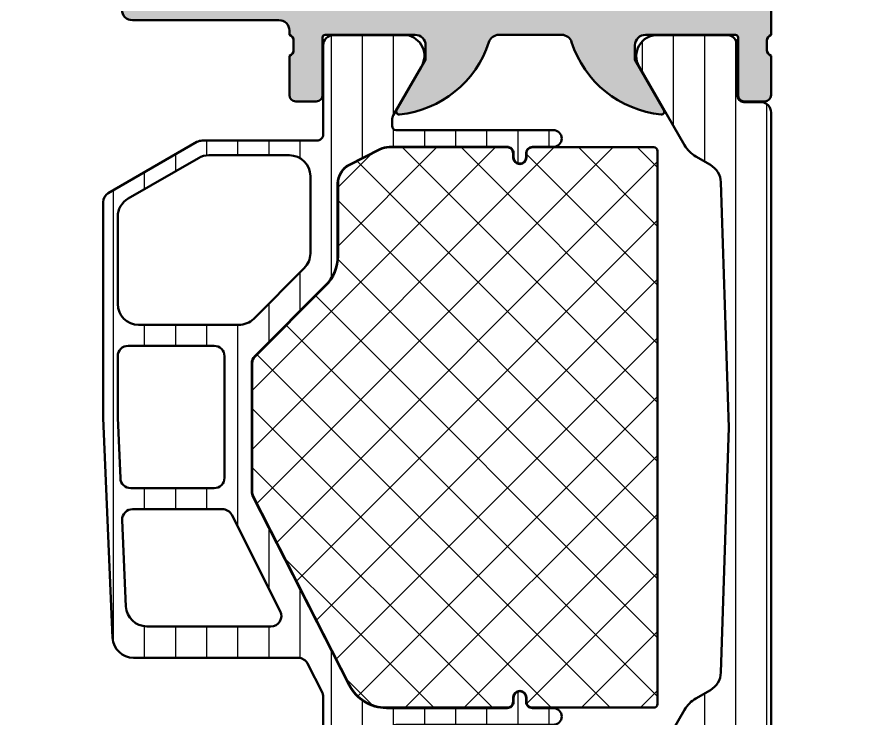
# Model space of a CAD drawing. Extents: x -15 to 48, y 0 to 85.
# Drawn here: x -15 to 26, y 19.84 to 53.34 of the extents above; entities that cross this region are included whole.
import ezdxf

# ---------------------------------------------------------------- set-up
doc = ezdxf.new("R2010")
doc.units = 0
for name, color, linetype, lineweight in [('0S-Alu contour', 7, 'Continuous', 50), ('0S-Alu hatch', 252, 'Continuous', 25), ('0S-Plastic contour', 254, 'Continuous', 50), ('0S-Plastic hatch', 253, 'Continuous', 25), ('0S-PT contour', 91, 'Continuous', 50), ('0S-PT hatch', 103, 'Continuous', 25)]:
    doc.layers.add(name, color=color, linetype=linetype, lineweight=lineweight)
pattern_1 = [(90, (0, 0), (-1.4859, 0), [])]

# ---------------------------------------------------------------- blocks, each defined once
blk = doc.blocks.new('357100__DD66930B_CD0A_41D8_B476_58E654B83F54_')
at = {"layer": '0S-Alu hatch'}
h = blk.add_hatch(color=256, dxfattribs=at)
edge = h.paths.add_edge_path()
edge.add_line((26.00010636341089, 84.99992460094055), (-14.49989363658911, 84.9999246009405))
edge.add_arc((-14.49989363658911, 84.49992460094049), 0.5, 90, 180)
edge.add_line((-14.99989363658911, 84.49992460094049), (-14.99989363658911, 83.49992460094055))
edge.add_arc((-14.49989363658911, 83.49992460094055), 0.5, 180, 270)
edge.add_line((-14.49989363658911, 82.99992460094055), (-9.199893636589117, 82.99992460094055))
edge.add_ellipse((-9.19989363658911, 82.49992460094055), major_axis=(-0.5, 0), ratio=1, start_angle=180, end_angle=270.0000000000008, ccw=False)
edge.add_line((-8.699893636589117, 82.49992460094055), (-8.699893636589117, 81.99992460094053))
edge.add_ellipse((-9.1998936365891, 81.99992460094049), major_axis=(-0.4999999999999841, 0), ratio=1, start_angle=89.99999999999818, end_angle=180, ccw=False)
edge.add_line((-9.199893636589117, 81.49992460094052), (-9.499893636589093, 81.49992460094052))
edge.add_arc((-9.499893636589093, 80.99992460094053), 0.5, 90, 180)
edge.add_line((-9.999893636589093, 80.99992460094053), (-9.999893636589105, 76.49992460094055))
edge.add_arc((-9.499893636589105, 76.49992460094055), 0.5, 180, 270)
edge.add_line((-9.499893636589105, 75.99992460094055), (-8.699893636589117, 75.99992460094055))
edge.add_arc((-8.69989363658911, 76.49992460094055), 0.5, 269.9999999999992, 360)
edge.add_line((-8.19989363658911, 76.49992460094055), (-8.19989363658911, 78.49992460094053))
edge.add_ellipse((-7.699893636589094, 78.49992460094053), major_axis=(-0.5000000000000151, 0), ratio=1, start_angle=270.00000000000256, end_angle=360, ccw=False)
edge.add_line((-7.699893636589116, 78.99992460094055), (-7.199893636589116, 78.99992460094055))
edge.add_arc((-7.199893636589102, 79.49992460094055), 0.5, 269.9999999999984, 360)
edge.add_line((-6.699893636589102, 79.49992460094055), (-6.699893636589095, 82.49992460094055))
edge.add_ellipse((-6.199893636589109, 82.49992460094055), major_axis=(-0.4999999999999858, 0), ratio=1, start_angle=269.9999999999984, end_angle=360, ccw=False)
edge.add_line((-6.199893636589095, 82.99992460094055), (-4.499893636589114, 82.99992460094055))
edge.add_ellipse((-4.499893636589122, 81.49992460094052), major_axis=(-1.500000000000013, 0), ratio=1, start_angle=180, end_angle=269.99999999999966, ccw=False)
edge.add_line((-2.999893636589114, 81.49992460094052), (-2.999893636589099, 55.49992460094053))
edge.add_ellipse((-3.499893636589106, 55.49992460094054), major_axis=(-0.5000000000000071, 0), ratio=1, start_angle=90, end_angle=180, ccw=False)
edge.add_line((-3.499893636589106, 54.99992460094053), (-7.699893636589109, 54.99992460094053))
edge.add_ellipse((-7.699893636589113, 55.49992460094053), major_axis=(-0.4999999999999929, 0), ratio=1, start_angle=0, end_angle=90.0000000000004, ccw=False)
edge.add_line((-8.19989363658911, 55.49992460094053), (-8.19989363658911, 57.49992460094053))
edge.add_arc((-8.699893636589122, 57.49992460094053), 0.5000000000000142, 0, 90)
edge.add_line((-8.699893636589122, 57.99992460094054), (-9.499893636589128, 57.99992460094054))
edge.add_arc((-9.499893636589128, 57.49992460094053), 0.5000000000000142, 90, 180)
edge.add_line((-9.999893636589142, 57.49992460094053), (-9.999893636589114, 53.69992460094052))
edge.add_arc((-9.499893636589114, 53.69992460094053), 0.5, 180, 270.0000000000008)
edge.add_line((-9.499893636589105, 53.19992460094053), (-2.499893636589114, 53.19992460094053))
edge.add_ellipse((-2.499893636589109, 52.69992460094054), major_axis=(-0.4999999999999929, 0), ratio=1, start_angle=180, end_angle=270.0000000000005, ccw=False)
edge.add_line((-1.999893636589114, 52.69992460094054), (-1.999893636589121, 52.49962871382433))
edge.add_ellipse((-2.078657906570549, 52.23235304302361), major_axis=(-0.278639721553986, 0), ratio=1, start_angle=178.8354106259022, end_angle=253.5801235805077, ccw=False)
edge.add_line((-1.800075742057877, 52.22668982458181), (-1.800075742057877, 51.7730958245818))
edge.add_ellipse((-2.078943837701035, 51.7674351651047), major_axis=(-0.2789255417371401, 0), ratio=1, start_angle=106.4245945553564, end_angle=181.1628700728938, ccw=False)
edge.add_line((-2.000076742057864, 51.49989182458178), (-2.000076742057864, 49.61988082457328))
edge.add_arc((-1.700076742057852, 49.61988082457328), 0.3000000000000114, 180, 270)
edge.add_line((-1.700076742057852, 49.31988082457327), (-0.7201024230150354, 49.31988082457327))
edge.add_arc((-0.7201024230150637, 49.61988082457326), 0.2999999999999829, 270.0000000000054, 360)
edge.add_line((-0.4201024230150808, 49.61988082457326), (-0.4201024230150808, 52.37987882457328))
edge.add_ellipse((-0.3001024230150728, 52.37987882457328), major_axis=(-0.1200000000000079, 0), ratio=1, start_angle=270.00000000000165, end_angle=360, ccw=False)
edge.add_line((-0.3001024230150762, 52.49987882457329), (3.999923257942143, 52.49987882457329))
edge.add_ellipse((3.999923257942148, 51.99987882457329), major_axis=(-0.4999999999999929, 0), ratio=1, start_angle=180, end_angle=270.0000000000006, ccw=False)
edge.add_line((4.499923257942143, 51.99987882457328), (4.499923257942143, 51.29987882457324))
edge.add_line((4.499923257942143, 51.29987882457324), (3.118427800319793, 48.90705850154571))
edge.add_arc((3.238043042590462, 48.83799860922156), 0.1381197846483, 150.0000000000043, 275.622577550795)
edge.add_arc((2.761700016768358, 53.67648768642077), 4.999999999999703, 275.6225775507939, 342.2520008957134)
edge.add_ellipse((7.999935467568842, 51.99991697154565), major_axis=(-0.5000000000002812, 0), ratio=1, start_angle=270.00000000000284, end_angle=342.2520008957115, ccw=False)
edge.add_line((7.999935467568818, 52.49991697154595), (11.00004532825464, 52.49991697154595))
edge.add_ellipse((11.00004532825464, 51.99991697154596), major_axis=(-0.4999999999999858, 0), ratio=1, start_angle=197.7484163560726, end_angle=269.99999999999983, ccw=False)
edge.add_arc((16.23826856942846, 53.67652583339376), 5.000000000000031, 197.7484163560697, 264.3774224492059)
edge.add_arc((15.76192554360635, 48.83803675619424), 0.1381197846483194, 264.3774224491908, 389.9999999999807)
edge.add_line((15.88154078587705, 48.90709664851836), (14.50004532825464, 51.29991697154595))
edge.add_line((14.50004532825464, 51.29991697154595), (14.50004532825464, 51.99991697154594))
edge.add_ellipse((15.00004532825463, 51.99991697154595), major_axis=(-0.4999999999999929, 0), ratio=1, start_angle=269.9999999999992, end_angle=360, ccw=False)
edge.add_line((15.00004532825464, 52.49991697154595), (19.30007100921186, 52.49991697154595))
edge.add_ellipse((19.30007100921186, 52.37991697154594), major_axis=(-0.1200000000000045, 0), ratio=1, start_angle=180, end_angle=270, ccw=False)
edge.add_line((19.42007100921187, 52.37991697154594), (19.42007100921187, 49.61991897154594))
edge.add_arc((19.72007100921188, 49.61991897154594), 0.3000000000000114, 180, 270)
edge.add_line((19.72007100921188, 49.31991897154593), (20.70004532825463, 49.31991897154593))
edge.add_arc((20.70004532825463, 49.61991897154594), 0.3000000000000114, 270.0000000000007, 360)
edge.add_line((21.00004532825464, 49.61991897154594), (21.00004532825464, 51.49992997155443))
edge.add_ellipse((21.07891242389785, 51.76747331207739), major_axis=(-0.2789255417371669, 0), ratio=1, start_angle=-1.1628700728890067, end_angle=73.57540544463922, ccw=False)
edge.add_line((20.80004432825466, 51.77313397155446), (20.80004432825466, 52.22672797155446))
edge.add_ellipse((21.07891728678492, 52.23236023897751), major_axis=(-0.2789298288741227, 0), ratio=1, start_angle=-73.5876940463574, end_angle=1.1570189082478919, ccw=False)
edge.add_line((21.00010636341089, 52.49992460094053), (21.00010636341089, 64.99992460094052))
edge.add_ellipse((21.50010636341089, 64.99992460094052), major_axis=(-0.4999999999999965, 0), ratio=1, start_angle=269.9999999999996, end_angle=360, ccw=False)
edge.add_line((21.5001063634109, 65.49992460094052), (23.8001063634109, 65.49992460094052))
edge.add_ellipse((23.8001063634109, 64.99992460094052), major_axis=(-0.5, 0), ratio=1, start_angle=180, end_angle=270.0000000000004, ccw=False)
edge.add_line((24.30010636341089, 64.99992460094052), (24.30010636341089, 63.99992460094051))
edge.add_arc((24.80010636341089, 63.99992460094053), 0.4999999999999965, 180, 270.0000000000008)
edge.add_line((24.8001063634109, 63.49992460094053), (25.30010636341089, 63.49992460094053))
edge.add_arc((25.30010636341089, 63.99992460094053), 0.5, 269.9999999999996, 360)
edge.add_line((25.80010636341089, 63.99992460094053), (25.8001063634109, 69.49992460094053))
edge.add_arc((24.8001063634109, 69.49992460094053), 1, 0, 90)
edge.add_line((24.8001063634109, 70.49992460094053), (24.30010636341089, 70.49992460094052))
edge.add_line((24.30010636341089, 70.49992460094052), (24.30010636341089, 67.99992460094053))
edge.add_ellipse((23.3001063634109, 67.99992460094052), major_axis=(-0.9999999999999928, 0), ratio=1, start_angle=89.9999999999996, end_angle=180, ccw=False)
edge.add_line((23.30010636341089, 66.99992460094053), (22.00010636341089, 66.99992460094053))
edge.add_ellipse((22.0001063634109, 67.99992460094055), major_axis=(-1.000000000000014, 0), ratio=1, start_angle=0, end_angle=89.9999999999992, ccw=False)
edge.add_line((21.00010636341089, 67.99992460094053), (21.00010636341089, 74.99992460094053))
edge.add_ellipse((21.52510636341089, 75.49992460094053), major_axis=(-0.7250000000000014, 0), ratio=1, start_angle=-43.6028189727034, end_angle=43.60281897270352, ccw=False)
edge.add_line((21.00010636341089, 75.99992460094053), (21.00010636341089, 81.99992460094053))
edge.add_ellipse((22.00010636341088, 81.99992460094055), major_axis=(-0.9999999999999928, 0), ratio=1, start_angle=269.9999999999996, end_angle=360, ccw=False)
edge.add_line((22.00010636341089, 82.99992460094053), (23.30010636341089, 82.99992460094053))
edge.add_ellipse((23.3001063634109, 81.99992460094055), major_axis=(-0.9999999999999857, 0), ratio=1, start_angle=180, end_angle=270.0000000000004, ccw=False)
edge.add_line((24.30010636341089, 81.99992460094053), (24.30010636341089, 80.49992460094053))
edge.add_line((24.30010636341089, 80.49992460094053), (24.90010636341089, 80.49992460094053))
edge.add_line((24.90010636341089, 80.49992460094053), (26.00010636341089, 81.59992460094054))
edge.add_line((26.00010636341089, 81.59992460094054), (26.00010636341089, 84.99992460094055))
edge = h.paths.add_edge_path()
edge.add_line((-0.8998936365891054, 83.09992460094054), (19.00010636341089, 83.09992460094054))
edge.add_ellipse((19.00010636341089, 82.59992460094053), major_axis=(-0.5, 0), ratio=1, start_angle=180, end_angle=270, ccw=False)
edge.add_line((19.50010636341089, 82.59992460094053), (19.50010636341088, 54.69992460094053))
edge.add_ellipse((19.00010636341088, 54.69992460094053), major_axis=(-0.5, 0), ratio=1, start_angle=90, end_angle=180, ccw=False)
edge.add_line((19.00010636341088, 54.19992460094054), (-0.8998936365890983, 54.19992460094054))
edge.add_ellipse((-0.8998936365890983, 54.69992460094053), major_axis=(-0.5, 0), ratio=1, start_angle=0, end_angle=90, ccw=False)
edge.add_line((-1.399893636589091, 54.69992460094053), (-1.399893636589105, 82.59992460094053))
edge.add_ellipse((-0.8998936365891054, 82.59992460094053), major_axis=(-0.5, 0), ratio=1, start_angle=270, end_angle=360, ccw=False)
at = {"layer": '0S-Alu contour', "color": 7}
for points in [[(26.00010636341089, 84.99992460094055), (-14.49989363658911, 84.9999246009405)], [(24.30010636341089, 81.99992460094053), (24.30010636341089, 80.49992460094053), (24.90010636341089, 80.49992460094053), (26.00010636341089, 81.59992460094054), (26.00010636341089, 84.99992460094055)], [(-14.99989363658911, 84.49992460094049), (-14.99989363658911, 83.49992460094055)], [(-14.49989363658911, 82.99992460094055), (-9.199893636589117, 82.99992460094055)], [(-6.199893636589095, 82.99992460094055), (-4.499893636589114, 82.99992460094055)], [(-0.8998936365891054, 83.09992460094054), (19.00010636341089, 83.09992460094054)], [(22.00010636341089, 82.99992460094053), (23.30010636341089, 82.99992460094053)], [(-8.699893636589117, 82.49992460094055), (-8.699893636589117, 81.99992460094053)], [(-6.699893636589102, 79.49992460094055), (-6.699893636589095, 82.49992460094055)], [(-1.399893636589091, 54.69992460094053), (-1.399893636589105, 82.59992460094053)], [(19.50010636341089, 82.59992460094053), (19.50010636341088, 54.69992460094053)], [(21.00010636341089, 75.99992460094053), (21.00010636341089, 81.99992460094053)], [(-9.199893636589117, 81.49992460094052), (-9.499893636589093, 81.49992460094052)], [(-2.999893636589114, 81.49992460094052), (-2.999893636589099, 55.49992460094053)], [(-9.999893636589093, 80.99992460094053), (-9.999893636589105, 76.49992460094055)], [(-7.699893636589116, 78.99992460094055), (-7.199893636589116, 78.99992460094055)], [(-8.19989363658911, 76.49992460094055), (-8.19989363658911, 78.49992460094053)], [(-9.499893636589105, 75.99992460094055), (-8.699893636589117, 75.99992460094055)], [(21.00010636341089, 67.99992460094053), (21.00010636341089, 74.99992460094053)], [(24.8001063634109, 70.49992460094053), (24.30010636341089, 70.49992460094052), (24.30010636341089, 67.99992460094053)], [(25.80010636341089, 63.99992460094053), (25.8001063634109, 69.49992460094053)], [(23.30010636341089, 66.99992460094053), (22.00010636341089, 66.99992460094053)], [(21.5001063634109, 65.49992460094052), (23.8001063634109, 65.49992460094052)], [(21.00010636341089, 52.49992460094053), (21.00010636341089, 64.99992460094052)], [(24.30010636341089, 64.99992460094052), (24.30010636341089, 63.99992460094051)], [(24.8001063634109, 63.49992460094053), (25.30010636341089, 63.49992460094053)], [(-8.699893636589122, 57.99992460094054), (-9.499893636589128, 57.99992460094054)], [(-9.999893636589142, 57.49992460094053), (-9.999893636589114, 53.69992460094052)], [(-8.19989363658911, 55.49992460094053), (-8.19989363658911, 57.49992460094053)], [(-3.499893636589106, 54.99992460094053), (-7.699893636589109, 54.99992460094053)], [(19.00010636341088, 54.19992460094054), (-0.8998936365890985, 54.19992460094054)], [(-9.499893636589105, 53.19992460094053), (-2.499893636589114, 53.19992460094053)], [(-1.999893636589114, 52.69992460094054), (-1.999893636589121, 52.49962871382433)], [(-0.3001024230150762, 52.49987882457329), (3.999923257942143, 52.49987882457329)], [(7.999935467568818, 52.49991697154595), (11.00004532825464, 52.49991697154595)], [(15.00004532825464, 52.49991697154595), (19.30007100921186, 52.49991697154595)], [(-1.800075742057877, 52.22668982458181), (-1.800075742057877, 51.7730958245818)], [(-0.4201024230150808, 49.61988082457326), (-0.4201024230150808, 52.37987882457328)], [(19.42007100921187, 52.37991697154594), (19.42007100921187, 49.61991897154594)], [(20.80004432825466, 51.77313397155446), (20.80004432825466, 52.22672797155446)], [(4.499923257942143, 51.99987882457328), (4.499923257942143, 51.29987882457324), (3.118427800319793, 48.90705850154571)], [(15.88154078587705, 48.90709664851836), (14.50004532825464, 51.29991697154595), (14.50004532825464, 51.99991697154594)], [(-2.000076742057864, 51.49989182458178), (-2.000076742057864, 49.61988082457328)], [(21.00004532825464, 49.61991897154594), (21.00004532825464, 51.49992997155443)], [(-1.700076742057852, 49.31988082457327), (-0.7201024230150354, 49.31988082457327)], [(19.72007100921188, 49.31991897154593), (20.70004532825463, 49.31991897154593)]]:
    blk.add_lwpolyline(points, dxfattribs=at)
for centre, radius, start, end in [((-14.49989363658911, 84.49992460094049), 0.5, 90, 180), ((-14.49989363658911, 83.49992460094055), 0.5, 180, 270), ((-9.499893636589093, 80.99992460094053), 0.5, 90, 180), ((-7.199893636589102, 79.49992460094055), 0.5, 269.9999999999984, 0), ((-9.499893636589105, 76.49992460094055), 0.5, 180, 270), ((-8.69989363658911, 76.49992460094055), 0.5, 269.9999999999992, 0), ((24.8001063634109, 69.49992460094053), 1, 0, 90), ((24.80010636341089, 63.99992460094053), 0.4999999999999965, 180, 270.0000000000008), ((25.30010636341089, 63.99992460094053), 0.5, 269.9999999999996, 0), ((-9.499893636589128, 57.49992460094053), 0.5000000000000142, 90, 180), ((-8.699893636589122, 57.49992460094053), 0.5000000000000142, 0, 90), ((-9.499893636589114, 53.69992460094053), 0.5, 180, 270.0000000000008), ((2.761700016768358, 53.67648768642077), 4.999999999999703, 275.6225775507939, 342.2520008957134), ((16.23826856942846, 53.67652583339376), 5.000000000000031, 197.7484163560697, 264.3774224492059), ((-1.700076742057852, 49.61988082457328), 0.3000000000000114, 180, 270), ((-0.7201024230150637, 49.61988082457326), 0.2999999999999829, 270.0000000000054, 0), ((19.72007100921188, 49.61991897154594), 0.3000000000000114, 180, 270), ((20.70004532825463, 49.61991897154594), 0.3000000000000114, 270.0000000000007, 0), ((3.238043042590462, 48.83799860922156), 0.1381197846483, 150.0000000000043, 275.622577550795), ((15.76192554360635, 48.83803675619424), 0.1381197846483194, 264.3774224491908, 29.99999999998067)]:
    blk.add_arc(centre, radius, start, end, dxfattribs=at)
at = {"layer": '0S-Alu contour', "color": 7, "extrusion": (0, 0, -1)}
for centre, radius, start, end in [((9.19989363658911, 82.49992460094055), 0.5, 89.9999999999992, 180), ((6.199893636589109, 82.49992460094055), 0.4999999999999858, 0, 90.0000000000016), ((4.499893636589122, 81.49992460094052), 1.500000000000014, 90.00000000000033, 180), ((0.8998936365891054, 82.59992460094053), 0.5, 0, 90), ((-19.00010636341089, 82.59992460094053), 0.5, 90, 180), ((-22.00010636341088, 81.99992460094055), 0.9999999999999928, 0, 90.0000000000004), ((-23.3001063634109, 81.99992460094055), 0.9999999999999857, 89.99999999999959, 180), ((9.1998936365891, 81.99992460094049), 0.4999999999999841, 180, 270.0000000000018), ((7.699893636589094, 78.49992460094053), 0.5000000000000151, 0, 89.99999999999746), ((-21.52510636341089, 75.49992460094053), 0.7250000000000015, 316.3971810272965, 43.6028189727035), ((-22.0001063634109, 67.99992460094055), 1.000000000000014, 270.0000000000008, 0), ((-23.3001063634109, 67.99992460094052), 0.9999999999999928, 180, 270.0000000000004), ((-21.50010636341089, 64.99992460094052), 0.4999999999999965, 0, 90.0000000000004), ((-23.8001063634109, 64.99992460094052), 0.5, 89.99999999999959, 180), ((7.699893636589113, 55.49992460094053), 0.4999999999999929, 269.9999999999996, 0), ((3.499893636589106, 55.49992460094054), 0.5000000000000071, 180, 270), ((0.8998936365890983, 54.69992460094053), 0.5, 270, 0), ((-19.00010636341088, 54.69992460094053), 0.5, 180, 270), ((2.499893636589109, 52.69992460094054), 0.4999999999999929, 89.99999999999947, 180), ((2.078657906570549, 52.23235304302361), 0.278639721553986, 106.4198764194923, 181.1645893740978), ((0.3001024230150728, 52.37987882457328), 0.1200000000000079, 0, 89.99999999999834), ((-3.999923257942148, 51.99987882457329), 0.4999999999999929, 89.99999999999939, 180), ((-7.999935467568842, 51.99991697154565), 0.5000000000002812, 17.74799910428849, 89.99999999999714), ((-11.00004532825464, 51.99991697154596), 0.4999999999999858, 90.00000000000018, 162.2515836439274), ((-15.00004532825463, 51.99991697154595), 0.4999999999999929, 0, 90.00000000000081), ((-19.30007100921186, 52.37991697154594), 0.1200000000000045, 90, 180), ((-21.07891728678492, 52.23236023897751), 0.2789298288741227, 358.8429810917521, 73.5876940463574), ((2.078943837701035, 51.7674351651047), 0.2789255417371401, 178.8371299271062, 253.5754054446436), ((-21.07891242389785, 51.76747331207739), 0.2789255417371669, 286.4245945553608, 1.162870072889045)]:
    blk.add_arc(centre, radius, start, end, dxfattribs=at)
blk = doc.blocks.new('244381__E14C4DAB_2936_4FAC_96CA_BA2B22EE0572___BB3AE65B_B4D3_4299_A65D_F165C3F21C89_')
at = {"layer": '0S-Plastic hatch'}
h = blk.add_hatch(dxfattribs=at)
h.set_pattern_fill('ANSI31', color=256, scale=0.4680000000000001, angle=45, style=0)
h.set_pattern_definition(pattern_1)
edge = h.paths.add_edge_path()
edge.add_line((-6.415970436409914, 47.38300507249983), (-10.64994503262529, 44.93851869963278))
edge.add_arc((-10.39994503262541, 44.50550599774039), 0.5000000000000941, 119.9999999999768, 180)
edge.add_line((-10.89994503262551, 44.50550599774039), (-10.89994503262551, 34.20187514482569))
edge.add_line((-10.89994503262551, 34.20187514482569), (-10.44170151195215, 23.70637298324209))
edge.add_arc((-9.442653290370458, 23.74999237060745), 0.9999999999998387, 182.5000000000017, 270.0000000000061)
edge.add_line((-9.442653290370352, 22.74999237060761), (-1.582449368332795, 22.7499923706076))
edge.add_ellipse((-1.582449368332762, 22.24999237060778), major_axis=(-0.4999999999998224, 0), ratio=1, start_angle=207.0072193886976, end_angle=270.0000000000038, ccw=False)
edge.add_line((-1.136974711653984, 22.47704375302318), (-0.4219590108659972, 21.07418343814556))
edge.add_ellipse((-0.6892438048734401, 20.93795260869634), major_axis=(-0.3000000000000417, 0), ratio=1, start_angle=179.9920113084649, end_angle=207.0072193886795, ccw=False)
edge.add_line((-0.3892438077894624, 20.93791078000541), (-0.3900006170636843, 15.50999098766913))
edge.add_arc((0.1099953603749313, 15.50998834804405), 0.4999959774455833, 179.9996975182267, 270.0003024811859)
edge.add_line((0.1099980000000044, 15.00999237060544), (3.586539498099476, 15.00999237060544))
edge.add_arc((3.444228849108128, 15.99981044532829), 0.9999960709244732, 278.1816080518995, 392.7270160998407)
edge.add_line((4.285481498099471, 16.54044537060544), (2.966964645140826, 18.82418386359544))
edge.add_ellipse((3.399977361871231, 19.07418383789501), major_axis=(-0.5000000000000293, 0), ratio=1, start_angle=0.001175055589214935, end_angle=29.999996599344, ccw=False)
edge.add_line((2.899977361976354, 19.07417358360055), (2.900054967374494, 19.34999237018064))
edge.add_ellipse((3.100054967587945, 19.34999237039416), major_axis=(-0.2000000002134512, 0), ratio=1, start_angle=270.0000000612014, end_angle=360, ccw=False)
edge.add_line((3.100054967374312, 19.54999237060761), (10.60005496737448, 19.54999237060762))
edge.add_arc((10.60005496737451, 19.94999237060762), 0.3999999999999986, 269.9999999999959, 449.9999999999959)
edge.add_line((10.60005496737454, 20.34999237060763), (9.600054967374597, 20.34999237060761))
edge.add_ellipse((9.600054967374492, 20.64999237060756), major_axis=(-0.2999999999999474, 0), ratio=1, start_angle=0, end_angle=90.00000000002012, ccw=False)
edge.add_line((9.300054967374543, 20.64999237060756), (9.300054967374585, 20.84999237060762))
edge.add_arc((9.000054967374545, 20.84999237060761), 0.3000000000000398, 0, 180)
edge.add_line((8.700054967374506, 20.84999237060761), (8.700054967374506, 20.64999237060761))
edge.add_ellipse((8.400054967374599, 20.64999237060756), major_axis=(-0.2999999999999065, 0), ratio=1, start_angle=89.99999999999358, end_angle=180, ccw=False)
edge.add_line((8.400054967374565, 20.34999237060765), (2.62970571714657, 20.34999237060761))
edge.add_ellipse((2.629705717146617, 22.34999237060767), major_axis=(-2.000000000000056, 0), ratio=1, start_angle=27.00721938869009, end_angle=89.99999999999869, ccw=False)
edge.add_line((0.8478070904306987, 21.44178684094594), (-3.745419689304362, 30.45369463460628))
edge.add_ellipse((-3.299945032626245, 30.68074601702172), major_axis=(-0.4999999999992484, 0), ratio=1, start_angle=0, end_angle=27.007219388735678, ccw=False)
edge.add_line((-3.799945032625494, 30.68074601702172), (-3.799945032625494, 36.80440795833596))
edge.add_ellipse((-3.299945032625502, 36.80440795833597), major_axis=(-0.499999999999992, 0), ratio=1, start_angle=314.9999999999975, end_angle=360, ccw=False)
edge.add_line((-3.653498423218756, 37.15796134892925), (-0.285731470252486, 40.52572830189528))
edge.add_arc((-1.699945032625535, 41.93994186426843), 2.000000000000004, 314.999999999998, 360)
edge.add_line((0.3000549673744695, 41.93994186426843), (0.3000549673745851, 45.40247150920079))
edge.add_ellipse((1.300054967374508, 45.40247150920074), major_axis=(-0.9999999999999232, 0), ratio=1, start_angle=296.9864693082955, end_angle=360, ccw=False)
edge.add_line((0.8462748960453154, 46.29358522072375), (2.31422408847672, 47.04110608213072))
edge.add_ellipse((2.768004159805663, 46.14999237060861), major_axis=(-0.999999999999005, 0), ratio=1, start_angle=270.0000000000114, end_angle=296.9864693083062, ccw=False)
edge.add_line((2.768004159805464, 47.14999237060761), (8.400054967374423, 47.14999237060758))
edge.add_ellipse((8.400054967374526, 46.84999237060772), major_axis=(-0.2999999999998621, 0), ratio=1, start_angle=180, end_angle=270.00000000002, ccw=False)
edge.add_line((8.700054967374392, 46.84999237060772), (8.700054967374506, 46.64999237060761))
edge.add_arc((9.000054967374515, 46.64999237060761), 0.3000000000000114, 180, 360)
edge.add_line((9.300054967374528, 46.64999237060761), (9.300054967374535, 46.84999237060755))
edge.add_ellipse((9.600054967374476, 46.84999237060767), major_axis=(-0.2999999999999403, 0), ratio=1, start_angle=270.0000000000312, end_angle=360, ccw=False)
edge.add_line((9.600054967374312, 47.14999237060761), (10.60005496737448, 47.14999237060762))
edge.add_arc((10.60005496737445, 47.54999237060763), 0.4000000000000057, 270.0000000000041, 450.000000000004)
edge.add_line((10.60005496737442, 47.94999237060763), (3.100054967374369, 47.94999237060767))
edge.add_ellipse((3.100054967374529, 48.14999237060759), major_axis=(-0.1999999999999176, 0), ratio=1, start_angle=0, end_angle=89.99999999995413, ccw=False)
edge.add_line((2.900054967374614, 48.14999237060758), (2.899977361976347, 48.42581115760951))
edge.add_ellipse((3.399977361871211, 48.42580090331584), major_axis=(-0.5000000000000151, 0), ratio=1, start_angle=330.00000340065736, end_angle=359.9988249444108, ccw=False)
edge.add_line((2.966964645140812, 48.67580087761539), (4.285481498099471, 50.95953937060546))
edge.add_arc((3.444228849108128, 51.5001742958826), 0.99999607092447, 327.2729839001595, 441.8183919481005)
edge.add_line((3.586539498099476, 52.48999237060544), (0.1099980000000045, 52.48999237060544))
edge.add_arc((0.1099953603749384, 51.98999639316681), 0.4999959774455975, 89.99969751881494, 180.0003024817733)
edge.add_line((-0.3900006170636913, 51.98999375353662), (-0.3894094438636841, 47.75003419929866))
edge.add_ellipse((-0.6894094409476088, 47.7499923706076), major_axis=(-0.2999999999999903, 0), ratio=1, start_angle=89.99999999999909, end_angle=180.0079886915353, ccw=False)
edge.add_line((-0.689409440947614, 47.44999237060762), (-6.165970436409693, 47.44999237060762))
edge.add_arc((-6.1659704364098, 46.94999237060724), 0.5000000000003766, 89.99999999998779, 119.9999999999902)
edge = h.paths.add_edge_path()
edge.add_ellipse((-9.199945032625472, 43.81268567471297), major_axis=(-0.9999999999999959, 0), ratio=1, start_angle=300.0000000000001, end_angle=360, ccw=False)
edge.add_line((-9.699945032625472, 44.67871107849741), (-6.344431405492521, 46.61601777439206))
edge.add_ellipse((-5.844431405492514, 45.74999237060763), major_axis=(-1, 0), ratio=1, start_angle=270.0000000000004, end_angle=300.0000000000005, ccw=False)
edge.add_line((-5.844431405492521, 46.74999237060762), (-1.999945032625426, 46.74999237060762))
edge.add_ellipse((-1.999945032625426, 45.74999237060763), major_axis=(-1, 0), ratio=1, start_angle=180, end_angle=270, ccw=False)
edge.add_line((-0.9999450326254262, 45.74999237060763), (-0.9999450326254256, 42.06420593298072))
edge.add_ellipse((-1.999945032625433, 42.06420593298072), major_axis=(-1.000000000000007, 0), ratio=1, start_angle=135.0000000000006, end_angle=180, ccw=False)
edge.add_line((-1.292838251438872, 41.35709915179417), (-3.707051813811983, 38.94288558942108))
edge.add_ellipse((-4.414158594998532, 39.64999237060762), major_axis=(-1, 0), ratio=1, start_angle=90, end_angle=135.0000000000001, ccw=False)
edge.add_line((-4.414158594998532, 38.64999237060762), (-9.199945032625472, 38.64999237060762))
edge.add_ellipse((-9.199945032625472, 39.64999237060762), major_axis=(-1, 0), ratio=1, start_angle=0, end_angle=90, ccw=False)
edge.add_line((-10.19994503262547, 39.64999237060762), (-10.19994503262547, 43.81268567471297))
edge = h.paths.add_edge_path()
edge.add_line((-9.486964033625675, 29.84999237060762), (-5.201609791065841, 29.84999237060761))
edge.add_ellipse((-5.201609791065848, 29.34999237060753), major_axis=(-0.5000000000000792, 0), ratio=1, start_angle=206.736747597795, end_angle=269.9999999999992, ccw=False)
edge.add_line((-4.755068277857624, 29.5749383129621), (-2.437811529662448, 24.97493831296204))
edge.add_ellipse((-2.884353042870536, 24.74999237060754), major_axis=(-0.4999999999999219, 0), ratio=1, start_angle=89.9999999999983, end_angle=206.7367475977941, ccw=False)
edge.add_line((-2.88435304287055, 24.24999237060762), (-8.807477825119129, 24.24999237060763))
edge.add_ellipse((-8.807477825119108, 25.2499923706076), major_axis=(-0.999999999999968, 0), ratio=1, start_angle=2.500000000003297, end_angle=89.9999999999988, ccw=False)
edge.add_line((-9.80652604670093, 25.20637298324221), (-9.986488144416636, 29.3281826769252))
edge.add_ellipse((-9.48696403362586, 29.34999237060777), major_axis=(-0.4999999999998437, 0), ratio=1, start_angle=-90.00000000002109, end_angle=2.499999999990507, ccw=False)
edge = h.paths.add_edge_path()
edge.add_ellipse((-9.699945032625465, 37.14999237060762), major_axis=(-0.5, 0), ratio=1, start_angle=270.0000000000008, end_angle=360, ccw=False)
edge.add_line((-9.699945032625472, 37.64999237060762), (-5.599945032625448, 37.64999237060762))
edge.add_ellipse((-5.599945032625448, 37.14999237060762), major_axis=(-0.5, 0), ratio=1, start_angle=180, end_angle=270, ccw=False)
edge.add_line((-5.099945032625448, 37.14999237060762), (-5.099945032625445, 31.34999237060761))
edge.add_ellipse((-5.599945032625448, 31.34999237060761), major_axis=(-0.5000000000000036, 0), ratio=1, start_angle=90, end_angle=180, ccw=False)
edge.add_line((-5.599945032625448, 30.84999237060761), (-9.574285919442678, 30.84999237060762))
edge.add_ellipse((-9.574285919442694, 31.34999237060763), major_axis=(-0.5000000000000155, 0), ratio=1, start_angle=2.500000000001819, end_angle=90.00000000000159, ccw=False)
edge.add_line((-10.07381003023364, 31.32818267692495), (-10.19994503262547, 34.21714919915876))
edge.add_line((-10.19994503262547, 34.21714919915876), (-10.19994503262546, 37.14999237060762))
at = {"layer": '0S-Alu contour', "color": 7}
for points in [[(-5.844431405492521, 46.74999237060762), (-1.999945032625426, 46.74999237060762)], [(-9.699945032625472, 44.67871107849741), (-6.344431405492521, 46.61601777439206)], [(-0.9999450326254262, 45.74999237060763), (-0.9999450326254256, 42.06420593298072)], [(-10.19994503262547, 39.64999237060762), (-10.19994503262547, 43.81268567471297)], [(-1.292838251438872, 41.35709915179417), (-3.707051813811983, 38.94288558942108)], [(-4.414158594998532, 38.64999237060762), (-9.199945032625472, 38.64999237060762)], [(-9.699945032625472, 37.64999237060762), (-5.599945032625448, 37.64999237060762)], [(-10.07381003023364, 31.32818267692495), (-10.19994503262547, 34.21714919915876), (-10.19994503262546, 37.14999237060762)], [(-5.099945032625448, 37.14999237060762), (-5.099945032625445, 31.34999237060761)], [(-5.599945032625448, 30.84999237060761), (-9.574285919442678, 30.84999237060762)], [(-9.486964033625675, 29.84999237060762), (-5.201609791065841, 29.84999237060761)], [(-4.755068277857624, 29.5749383129621), (-2.437811529662448, 24.97493831296204)], [(-9.80652604670093, 25.20637298324221), (-9.986488144416636, 29.3281826769252)], [(-2.88435304287055, 24.24999237060762), (-8.807477825119129, 24.24999237060763)]]:
    blk.add_lwpolyline(points, dxfattribs=at)
at = {"layer": '0S-Alu contour', "color": 7, "extrusion": (0, 0, -1)}
for centre, radius, start, end in [((5.844431405492514, 45.74999237060763), 1, 59.99999999999951, 89.99999999999959), ((1.999945032625426, 45.74999237060763), 1, 90, 180), ((9.199945032625472, 43.81268567471297), 0.9999999999999959, 0, 59.99999999999986), ((1.999945032625433, 42.06420593298072), 1.000000000000007, 180, 224.9999999999994), ((9.199945032625472, 39.64999237060762), 1, 270, 0), ((4.414158594998532, 39.64999237060762), 1, 224.9999999999999, 270), ((9.699945032625465, 37.14999237060762), 0.5, 0, 89.9999999999992), ((5.599945032625448, 37.14999237060762), 0.5, 90, 180), ((9.574285919442694, 31.34999237060763), 0.5000000000000155, 269.9999999999984, 357.4999999999982), ((5.599945032625448, 31.34999237060761), 0.5000000000000036, 180, 270), ((9.48696403362586, 29.34999237060777), 0.4999999999998437, 357.5000000000095, 90.00000000002115), ((5.201609791065848, 29.34999237060753), 0.5000000000000792, 90.00000000000081, 153.263252402205), ((8.807477825119108, 25.2499923706076), 0.999999999999968, 270.0000000000012, 357.4999999999967), ((2.884353042870536, 24.74999237060754), 0.4999999999999219, 153.2632524022059, 270.0000000000017)]:
    blk.add_arc(centre, radius, start, end, dxfattribs=at)
at = {"layer": '0S-Plastic contour', "color": 7}
for points in [[(3.586539498099476, 52.48999237060544), (0.1099980000000045, 52.48999237060544)], [(-0.3900006170636913, 51.98999375353662), (-0.3894094438636841, 47.75003419929866)], [(2.966964645140812, 48.67580087761539), (4.285481498099471, 50.95953937060546)], [(2.900054967374614, 48.14999237060758), (2.899977361976347, 48.42581115760951)], [(10.60005496737442, 47.94999237060763), (3.100054967374369, 47.94999237060767)], [(-6.415970436409914, 47.38300507249983), (-10.64994503262529, 44.93851869963278)], [(-0.689409440947614, 47.44999237060762), (-6.165970436409693, 47.44999237060762)], [(0.8462748960453154, 46.29358522072375), (2.31422408847672, 47.04110608213072)], [(2.768004159805464, 47.14999237060761), (8.400054967374423, 47.14999237060758)], [(8.700054967374392, 46.84999237060772), (8.700054967374506, 46.64999237060761)], [(9.300054967374528, 46.64999237060761), (9.300054967374535, 46.84999237060755)], [(9.600054967374312, 47.14999237060761), (10.60005496737448, 47.14999237060762)], [(0.3000549673744695, 41.93994186426843), (0.3000549673745851, 45.40247150920079)], [(-10.89994503262551, 44.50550599774039), (-10.89994503262551, 34.20187514482569), (-10.44170151195215, 23.70637298324209)], [(-3.653498423218756, 37.15796134892925), (-0.285731470252486, 40.52572830189528)], [(-3.799945032625494, 30.68074601702172), (-3.799945032625494, 36.80440795833596)], [(0.8478070904306987, 21.44178684094594), (-3.745419689304362, 30.45369463460628)], [(-9.442653290370352, 22.74999237060761), (-1.582449368332795, 22.7499923706076)], [(-1.136974711653984, 22.47704375302318), (-0.4219590108659972, 21.07418343814556)], [(-0.3892438077894624, 20.93791078000541), (-0.3900006170636843, 15.50999098766913)], [(8.700054967374506, 20.84999237060761), (8.700054967374506, 20.64999237060761)], [(9.300054967374543, 20.64999237060756), (9.300054967374585, 20.84999237060762)], [(8.400054967374565, 20.34999237060765), (2.62970571714657, 20.34999237060761)], [(10.60005496737454, 20.34999237060763), (9.600054967374597, 20.34999237060761)], [(2.899977361976354, 19.07417358360055), (2.900054967374494, 19.34999237018064)], [(3.100054967374312, 19.54999237060761), (10.60005496737448, 19.54999237060762)], [(4.285481498099471, 16.54044537060544), (2.966964645140826, 18.82418386359544)], [(0.1099980000000044, 15.00999237060544), (3.586539498099476, 15.00999237060544)]]:
    blk.add_lwpolyline(points, dxfattribs=at)
for centre, radius, start, end in [((0.1099953603749384, 51.98999639316681), 0.4999959774455975, 89.99969751881494, 180.0003024817733), ((3.444228849108128, 51.5001742958826), 0.99999607092447, 327.2729839001595, 81.8183919481005), ((10.60005496737445, 47.54999237060763), 0.4000000000000057, 270.0000000000041, 90.00000000000406), ((-6.1659704364098, 46.94999237060724), 0.5000000000003766, 89.99999999998779, 119.9999999999902), ((9.000054967374515, 46.64999237060761), 0.3000000000000114, 180, 0), ((-10.39994503262541, 44.50550599774039), 0.5000000000000941, 119.9999999999768, 180), ((-1.699945032625535, 41.93994186426843), 2.000000000000004, 314.999999999998, 0), ((-9.442653290370458, 23.74999237060745), 0.9999999999998387, 182.5000000000017, 270.0000000000061), ((9.000054967374545, 20.84999237060761), 0.3000000000000398, 0, 180), ((10.60005496737451, 19.94999237060762), 0.3999999999999986, 269.9999999999959, 89.99999999999594), ((3.444228849108128, 15.99981044532829), 0.9999960709244732, 278.1816080518995, 32.72701609984073), ((0.1099953603749313, 15.50998834804405), 0.4999959774455833, 179.9996975182267, 270.0003024811859)]:
    blk.add_arc(centre, radius, start, end, dxfattribs=at)
at = {"layer": '0S-Plastic contour', "color": 7, "extrusion": (0, 0, -1)}
for centre, radius, start, end in [((-3.399977361871211, 48.42580090331584), 0.5000000000000151, 0.0011750555892266, 29.99999659934266), ((-3.100054967374529, 48.14999237060759), 0.1999999999999176, 270.0000000000459, 0), ((0.6894094409476088, 47.7499923706076), 0.2999999999999903, 179.9920113084647, 270.0000000000009), ((-2.768004159805663, 46.14999237060861), 0.999999999999005, 63.01353069169379, 89.99999999998857), ((-8.400054967374526, 46.84999237060772), 0.2999999999998621, 89.99999999997999, 180), ((-9.600054967374476, 46.84999237060767), 0.2999999999999403, 0, 89.99999999996878), ((-1.300054967374508, 45.40247150920074), 0.9999999999999232, 0, 63.01353069170447), ((3.299945032625502, 36.80440795833597), 0.499999999999992, 0, 45.00000000000247), ((3.299945032626245, 30.68074601702172), 0.4999999999992484, 332.9927806112643, 0), ((1.582449368332762, 22.24999237060778), 0.4999999999998224, 89.99999999999618, 152.9927806113024), ((-2.629705717146617, 22.34999237060767), 2.000000000000056, 270.0000000000013, 332.9927806113099), ((0.6892438048734401, 20.93795260869634), 0.3000000000000417, 152.9927806113205, 180.0079886915352), ((-8.400054967374599, 20.64999237060756), 0.2999999999999065, 180, 270.0000000000064), ((-9.600054967374492, 20.64999237060756), 0.2999999999999474, 269.9999999999799, 0), ((-3.100054967587945, 19.34999237039416), 0.2000000002134512, 0, 89.99999993879862), ((-3.399977361871231, 19.07418383789501), 0.5000000000000293, 330.000003400656, 359.9988249444108)]:
    blk.add_arc(centre, radius, start, end, dxfattribs=at)
blk = doc.blocks.new('466900__23A1D236_FB84_4873_847D_00D88A407EC9_')
at = {"layer": '0S-PT hatch'}
h = blk.add_hatch(dxfattribs=at)
h.set_pattern_fill('ANSI37', color=256, scale=0.625, angle=90, style=0)
h.set_pattern_definition([(135, (0, 0), (-1.403165018917055, -1.403165018917055), []), (225, (0, 0), (1.403165018917055, -1.403165018917055), [])])
edge = h.paths.add_edge_path()
edge.add_line((15.40010993475326, 47.12999237060762), (9.600054967374398, 47.12999237060762))
edge.add_arc((9.60005496737439, 46.84999237060762), 0.2800000000000082, 89.99999999999856, 180)
edge.add_line((9.320054967374382, 46.84999237060762), (9.32005496737456, 46.64999237060764))
edge.add_ellipse((9.000054967374545, 46.64999237060764), major_axis=(-0.3200000000000145, 0), ratio=1, start_angle=0, end_angle=180, ccw=False)
edge.add_line((8.68005496737453, 46.64999237060764), (8.680054967374303, 46.84999237060774))
edge.add_arc((8.400054967374373, 46.84999237060768), 0.2799999999999301, 0, 90.00000000002181)
edge.add_line((8.400054967374267, 47.12999237060762), (2.768004159805528, 47.12999237060762))
edge.add_arc((2.768004159805769, 46.14999237060867), 0.9799999999989523, 90.00000000001413, 116.9864693083108)
edge.add_line((2.323299689903366, 47.02328380790024), (0.8553504974718109, 46.27576294649336))
edge.add_arc((1.300054967374585, 45.40247150920065), 0.9800000000001375, 116.9864693083, 180)
edge.add_line((0.3200549673744477, 45.40247150920065), (0.3200549673745101, 41.93994186426873))
edge.add_ellipse((-1.699945032625513, 41.93994186426871), major_axis=(-2.020000000000023, 0), ratio=1, start_angle=135.0000000000001, end_angle=180, ccw=False)
edge.add_line((-0.2715893346286651, 40.51158616627186), (-3.639356287595063, 37.14381921330548))
edge.add_arc((-3.299945032625529, 36.80440795833594), 0.479999999999992, 134.9999999999994, 180)
edge.add_line((-3.779945032625521, 36.80440795833594), (-3.779945032625462, 30.68074601702178))
edge.add_arc((-3.299945032625785, 30.680746017022), 0.4799999999996772, 180, 207.0072193887225)
edge.add_line((-3.727600703037183, 30.4627766899031), (0.8656260766977151, 21.45086889624244))
edge.add_arc((2.629705717146393, 22.34999237060767), 1.980000000000033, 207.0072193886941, 270.0000000000027)
edge.add_line((2.629705717146484, 20.36999237060763), (8.40005496737458, 20.36999237060761))
edge.add_arc((8.4000549673746, 20.64999237060749), 0.2799999999998768, 269.9999999999956, 360)
edge.add_line((8.680054967374478, 20.64999237060749), (8.68005496737453, 20.84999237060763))
edge.add_ellipse((9.000054967374545, 20.84999237060763), major_axis=(-0.3200000000000145, 0), ratio=1, start_angle=180, end_angle=360, ccw=False)
edge.add_line((9.32005496737456, 20.84999237060763), (9.32005496737456, 20.64999237060748))
edge.add_arc((9.600054967374462, 20.64999237060753), 0.2799999999999017, 180, 270.0000000000204)
edge.add_line((9.60005496737456, 20.36999237060763), (15.40010993475194, 20.36999237060762))
edge.add_arc((15.40010993475191, 20.54999237060757), 0.17999999999995, 270.0000000000113, 360)
edge.add_line((15.58010993475186, 20.54999237060757), (15.58010993475204, 46.94999237060875))
edge.add_arc((15.40010993475324, 46.94999237060883), 0.1799999999987989, 0, 89.99999999999324)
at = {"layer": '0S-PT contour', "color": 7}
for points in [[(2.323299689903366, 47.02328380790024), (0.8553504974718109, 46.27576294649336)], [(8.400054967374267, 47.12999237060762), (2.768004159805528, 47.12999237060762)], [(8.68005496737453, 46.64999237060764), (8.680054967374303, 46.84999237060774)], [(9.320054967374382, 46.84999237060762), (9.32005496737456, 46.64999237060764)], [(15.40010993475326, 47.12999237060762), (9.600054967374398, 47.12999237060762)], [(15.58010993475186, 20.54999237060757), (15.58010993475204, 46.94999237060875)], [(0.3200549673744477, 45.40247150920065), (0.3200549673745101, 41.93994186426873)], [(-0.2715893346286651, 40.51158616627186), (-3.639356287595063, 37.14381921330548)], [(-3.779945032625521, 36.80440795833594), (-3.779945032625462, 30.68074601702178)], [(-3.727600703037183, 30.4627766899031), (0.8656260766977155, 21.45086889624244)], [(8.680054967374478, 20.64999237060749), (8.68005496737453, 20.84999237060763)], [(9.32005496737456, 20.84999237060763), (9.32005496737456, 20.64999237060748)], [(2.629705717146484, 20.36999237060763), (8.40005496737458, 20.36999237060761)], [(9.60005496737456, 20.36999237060763), (15.40010993475194, 20.36999237060762)]]:
    blk.add_lwpolyline(points, dxfattribs=at)
for centre, radius, start, end in [((2.768004159805769, 46.14999237060867), 0.9799999999989523, 90.00000000001413, 116.9864693083108), ((8.400054967374373, 46.84999237060768), 0.2799999999999301, 0, 90.00000000002181), ((9.60005496737439, 46.84999237060762), 0.2800000000000082, 89.99999999999856, 180), ((15.40010993475324, 46.94999237060883), 0.1799999999987989, 0, 89.99999999999324), ((1.300054967374585, 45.40247150920065), 0.9800000000001375, 116.9864693083, 180), ((-3.299945032625529, 36.80440795833594), 0.479999999999992, 134.9999999999994, 180), ((-3.299945032625785, 30.680746017022), 0.4799999999996772, 180, 207.0072193887225), ((2.629705717146393, 22.34999237060767), 1.980000000000033, 207.0072193886941, 270.0000000000027), ((8.4000549673746, 20.64999237060749), 0.2799999999998768, 269.9999999999956, 0), ((9.600054967374462, 20.64999237060753), 0.2799999999999017, 180, 270.0000000000204), ((15.40010993475191, 20.54999237060757), 0.17999999999995, 270.0000000000113, 0)]:
    blk.add_arc(centre, radius, start, end, dxfattribs=at)
at = {"layer": '0S-PT contour', "color": 7, "extrusion": (0, 0, -1)}
for centre, radius, start, end in [((-9.000054967374545, 46.64999237060764), 0.3200000000000145, 180, 0), ((1.699945032625513, 41.93994186426871), 2.020000000000023, 180, 224.9999999999999), ((-9.000054967374545, 20.84999237060763), 0.3200000000000145, 0, 180)]:
    blk.add_arc(centre, radius, start, end, dxfattribs=at)
blk = doc.blocks.new('244381__CB6B2E88_9341_409A_A7F8_C7761E7CA550___A4E942E1_5A2F_495F_B49C_21C2003D09F9_')
at = {"layer": '0S-Plastic hatch'}
h = blk.add_hatch(dxfattribs=at)
h.set_pattern_fill('ANSI31', color=256, scale=0.4680000000000001, angle=45, style=0)
h.set_pattern_definition(pattern_1)
edge = h.paths.add_edge_path()
edge.add_line((18.10105155543624, 46.29053783107744), (17.41305046981586, 46.6876761326325))
edge.add_ellipse((18.1629381498768, 47.98677907978059), major_axis=(-1.499999999998673, 0), ratio=1, start_angle=29.999996599364522, end_angle=60.00495389456569, ccw=False)
edge.add_line((16.86389999968708, 47.23677915688213), (14.69693647116605, 50.99007060088965))
edge.add_ellipse((15.56296190462665, 51.49007054948878), major_axis=(-0.9999999999998767, 0), ratio=1, start_angle=-90.68054336164619, end_angle=29.999996599349572, ccw=False)
edge.add_line((15.57483934770653, 52.4900000101737), (18.89000203452269, 52.4900000101737))
edge.add_ellipse((18.89000467414786, 51.99000403273502), major_axis=(-0.4999959774456472, 0), ratio=1, start_angle=179.9996975194317, end_angle=270.00030248119685, ccw=False)
edge.add_line((19.39000065158655, 51.99000139311532), (19.38966602228038, 49.59000301017372))
edge.add_arc((19.68966602228045, 49.59000301017377), 0.3000000000000682, 180, 270)
edge.add_line((19.68966602228045, 49.29000301017371), (20.49999735561357, 49.29000301017381))
edge.add_ellipse((20.50000003452278, 48.79000568814351), major_axis=(-0.4999973220374799, 0), ratio=1, start_angle=179.9996930176151, end_angle=270.0003069820265, ccw=False)
edge.add_line((20.99999735655308, 48.79000300923117), (21.00000003452294, 18.70999968814359))
edge.add_ellipse((20.50000003453724, 18.70999700921998), major_axis=(-0.4999999999928769, 0), ratio=1, start_angle=89.99969301797341, end_angle=180.0003069811977, ccw=False)
edge.add_line((20.49999735561369, 18.20999700923428), (19.68966602228045, 18.20999700923428))
edge.add_arc((19.6896660222805, 17.90999700923427), 0.3000000000000114, 90.00000000001087, 180)
edge.add_line((19.38966602228049, 17.90999700923427), (19.39000065158677, 15.50999862629803))
edge.add_ellipse((18.89000467414797, 15.50999598667303), major_axis=(-0.499995977445768, 0), ratio=1, start_angle=89.99969751880349, end_angle=180.0003024817733, ccw=False)
edge.add_line((18.89000203452281, 15.01000000923423), (15.57483934770641, 15.01000000923423))
edge.add_ellipse((15.56296190462655, 16.00992946991918), major_axis=(-0.9999999999999012, 0), ratio=1, start_angle=-29.99999659935122, end_angle=90.6805433616459, ccw=False)
edge.add_line((14.69693647116594, 16.50992941851834), (16.86389999968685, 20.2632208625254))
edge.add_ellipse((18.16293814987746, 19.51322093962682), major_axis=(-1.499999999999506, 0), ratio=1, start_angle=299.99504610544506, end_angle=330.0000034006484, ccw=False)
edge.add_line((17.41305046981586, 20.81232388677549), (18.1010515554359, 21.20946218833049))
edge.add_arc((17.60112643539449, 22.07553081976344), 1.000000000000276, 299.9950461054477, 358.0947021428409)
edge.add_line((18.60057358136873, 22.04228322730185), (18.98201558794619, 33.75000001017438))
edge.add_line((18.98201558794619, 33.75000001017438), (18.60057358136873, 45.45771679210631))
edge.add_arc((17.60112643539487, 45.42446919964492), 0.9999999999998941, 1.905297857148956, 60.00495389454202)
at = {"layer": '0S-Plastic contour', "color": 7}
for points in [[(15.57483934770653, 52.4900000101737), (18.89000203452269, 52.4900000101737)], [(19.39000065158655, 51.99000139311532), (19.38966602228038, 49.59000301017372)], [(16.86389999968708, 47.23677915688213), (14.69693647116605, 50.99007060088965)], [(19.68966602228045, 49.29000301017371), (20.49999735561357, 49.29000301017381)], [(20.99999735655308, 48.79000300923117), (21.00000003452294, 18.70999968814359)], [(18.10105155543624, 46.29053783107744), (17.41305046981586, 46.6876761326325)], [(18.60057358136873, 22.04228322730185), (18.98201558794619, 33.75000001017438), (18.60057358136873, 45.45771679210631)], [(17.41305046981586, 20.81232388677549), (18.1010515554359, 21.20946218833049)], [(14.69693647116594, 16.50992941851834), (16.86389999968685, 20.2632208625254)], [(20.49999735561369, 18.20999700923428), (19.68966602228045, 18.20999700923428)], [(19.38966602228049, 17.90999700923427), (19.39000065158677, 15.50999862629803)], [(18.89000203452281, 15.01000000923423), (15.57483934770641, 15.01000000923423)]]:
    blk.add_lwpolyline(points, dxfattribs=at)
at = {"layer": '0S-Plastic contour', "color": 7, "extrusion": (0, 0, -1)}
for centre, radius, start, end in [((-15.56296190462665, 51.49007054948878), 0.9999999999998767, 330.0000034006504, 90.68054336164626), ((-18.89000467414786, 51.99000403273502), 0.4999959774456472, 89.99969751880312, 180.0003024805684), ((-20.50000003452278, 48.79000568814351), 0.4999973220374799, 89.99969301797356, 180.0003069823849), ((-18.1629381498768, 47.98677907978059), 1.499999999998673, 299.9950461054343, 330.0000034006355), ((-18.16293814987746, 19.51322093962682), 1.499999999999506, 29.99999659935161, 60.00495389455492), ((-20.50000003453724, 18.70999700921998), 0.4999999999928769, 179.9996930188023, 270.0003069820266), ((-15.56296190462655, 16.00992946991918), 0.9999999999999012, 269.3194566383541, 29.9999965993512), ((-18.89000467414797, 15.50999598667303), 0.499995977445768, 179.9996975182267, 270.0003024811965)]:
    blk.add_arc(centre, radius, start, end, dxfattribs=at)
at = {"layer": '0S-Plastic contour', "color": 7}
for centre, radius, start, end in [((19.68966602228045, 49.59000301017377), 0.3000000000000682, 180, 270), ((17.60112643539487, 45.42446919964492), 0.9999999999998941, 1.905297857148956, 60.00495389454202), ((17.60112643539449, 22.07553081976344), 1.000000000000276, 299.9950461054477, 358.0947021428409), ((19.6896660222805, 17.90999700923427), 0.3000000000000114, 90.00000000001087, 180)]:
    blk.add_arc(centre, radius, start, end, dxfattribs=at)
blk = doc.blocks.new('466900__7B93AF5B_CA55_4508_A679_25ADCBEB4A16_')
at = {"layer": '0S-Alu contour', "color": 7}
blk.add_blockref('357100__DD66930B_CD0A_41D8_B476_58E654B83F54_', (0, 0), dxfattribs=at)
at = {"layer": '0S-Plastic contour', "color": 7}
for name in ['244381__E14C4DAB_2936_4FAC_96CA_BA2B22EE0572___BB3AE65B_B4D3_4299_A65D_F165C3F21C89_', '244381__CB6B2E88_9341_409A_A7F8_C7761E7CA550___A4E942E1_5A2F_495F_B49C_21C2003D09F9_']:
    blk.add_blockref(name, (0, 0), dxfattribs=at)
at = {"layer": '0S-PT contour', "color": 7}
blk.add_blockref('466900__23A1D236_FB84_4873_847D_00D88A407EC9_', (0, 0), dxfattribs=at)

msp = doc.modelspace()

# ---------------------------------------------------------------- block references
at = {"layer": '0S-Alu contour', "color": 7}
msp.add_blockref('466900__7B93AF5B_CA55_4508_A679_25ADCBEB4A16_', (0, 0), dxfattribs=at)

doc.saveas('drawing.dxf')
